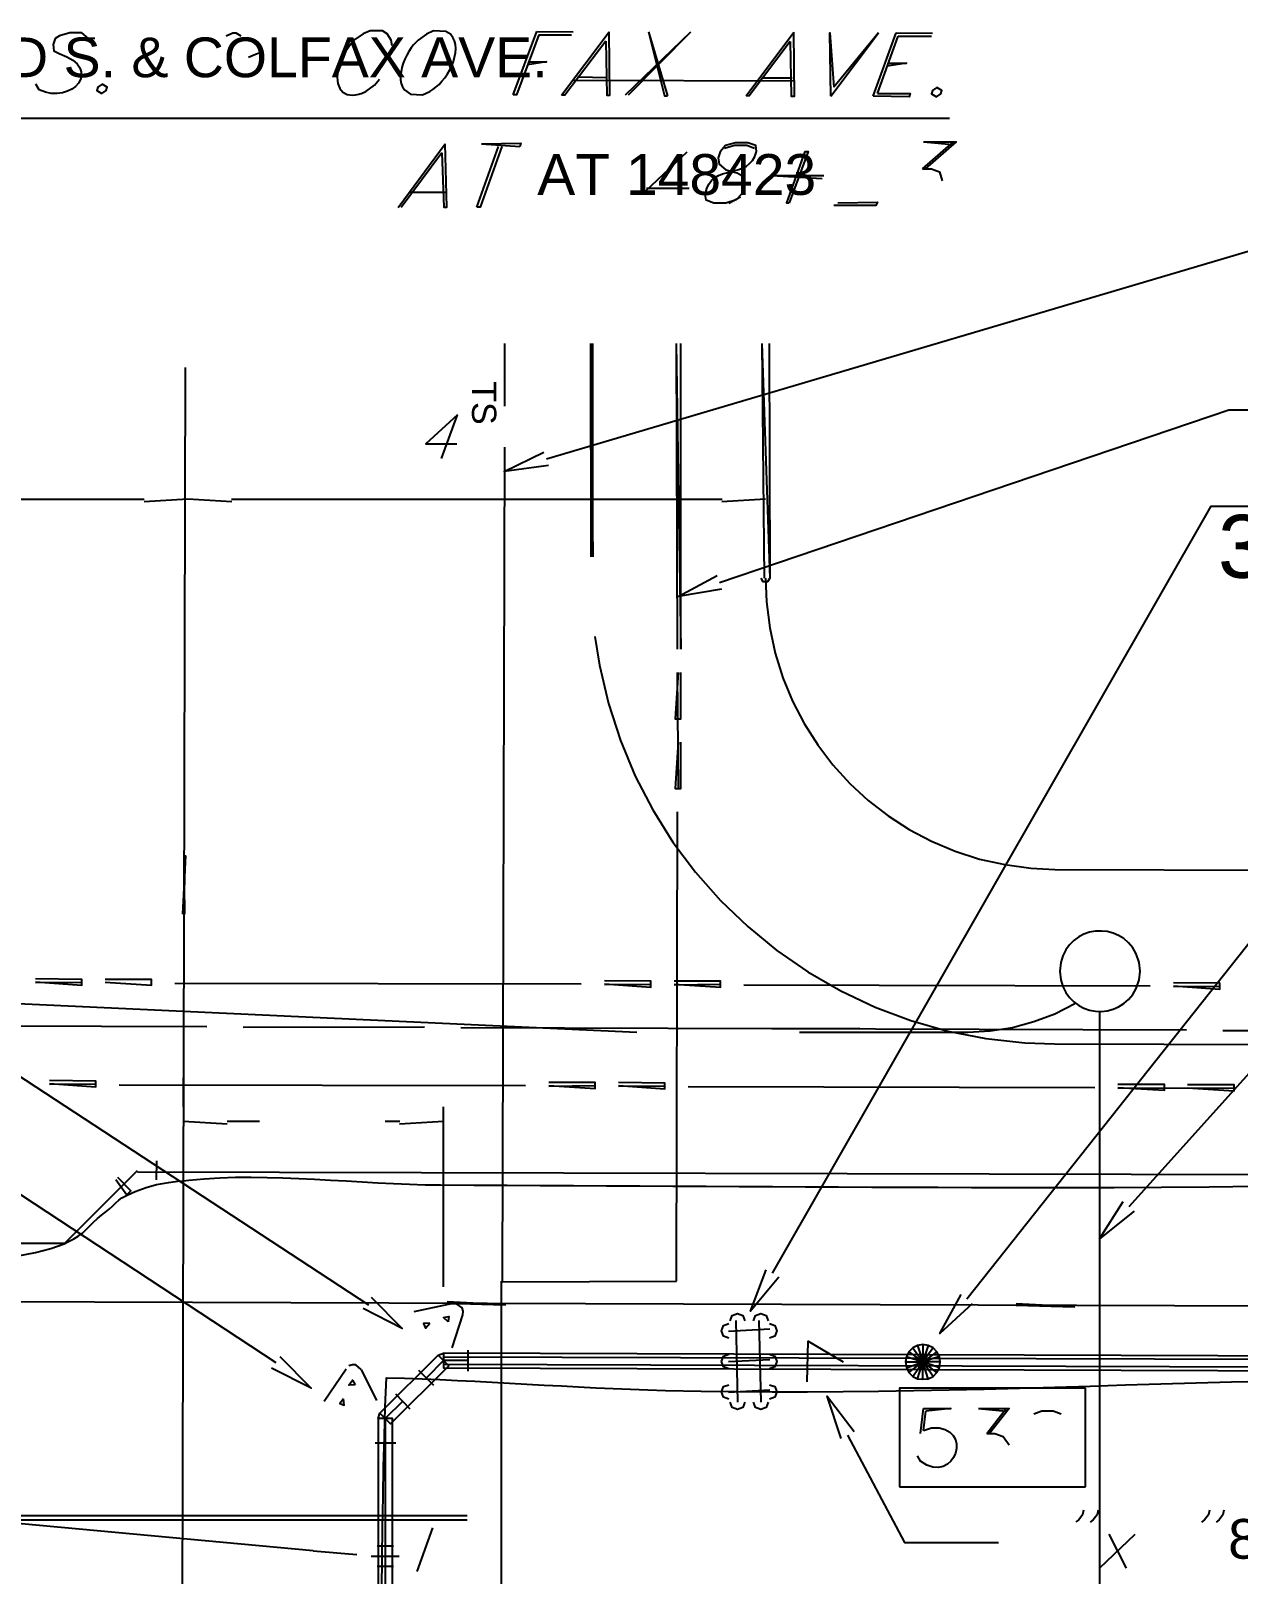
# Model space of a CAD drawing. Header units: feet. Extents: x 13 to 426, y 12 to 285.
# Drawn here: x 122.4 to 164, y 181.1 to 234.2 of the extents above; entities that cross this region are included whole.
import ezdxf
from ezdxf.enums import TextEntityAlignment as Align

# ---------------------------------------------------------------- set-up
doc = ezdxf.new("R2010")
doc.units = ezdxf.units.FT
doc.layers.add('ANOTACION', color=8, linetype='CONTINUOUS')
doc.layers.add('EJE_VIA', color=7, linetype='CONTINUOUS')
doc.styles.add('CAD_TEXT', font='Arial')

msp = doc.modelspace()

# ---------------------------------------------------------------- linework, layer by layer
at = {"layer": 'EJE_VIA'}
for p, q in [((138.983, 231.983), (139.8, 234.167)), ((139.8, 234.167), (141.05, 234.15)), ((139.867, 234.05), (141, 234.05)), ((140.65, 231.967), (142.3, 234.15)), ((145.1, 234.133), (142.85, 231.967)), ((145.1, 234.133), (142.95, 231.967)), ((143.65, 234.15), (144.3, 231.95)), ((147.017, 231.95), (148.65, 234.133)), ((149.933, 231.933), (151.567, 234.117)), ((151.567, 234.117), (150.033, 232.25)), ((151.383, 231.933), (152.183, 234.117)), ((151.533, 232.033), (152.25, 234)), ((152.183, 234.117), (153.433, 234.1)), ((152.25, 234), (153.4, 234)), ((141.05, 232.483), (148.667, 232.467)), ((141.2, 232.6), (142.233, 232.583)), ((147.55, 232.567), (148.6, 232.567)), ((93.117, 231.184), (154.017, 231.184)), ((135.033, 228.1), (136.65, 230.3)), ((137.733, 228.117), (138.483, 230.2)), ((137.9, 230.3), (139.217, 230.2)), ((153.083, 229.433), (154.15, 230.367)), ((153.117, 230.367), (154.117, 230.267)), ((136.533, 229.983), (135.133, 228.1)), ((143.55, 228.667), (144.983, 230.017)), ((147.9, 229.2), (149.683, 229.2)), ((147.9, 229.2), (149.633, 229.1)), ((135.433, 228.633), (136.683, 228.633)), ((143.583, 228.767), (145.05, 228.767)), ((146.417, 228.25), (146.817, 228.467)), ((138.7, 221.267), (138.7, 223.417)), ((141.65, 223.417), (141.733, 216.083)), ((141.65, 223.417), (141.667, 216.083)), ((141.733, 216.083), (141.733, 223.417)), ((144.6, 223.417), (144.767, 212.9)), ((144.6, 223.417), (144.633, 212.9)), ((144.767, 212.9), (144.767, 223.417)), ((147.55, 223.417), (147.833, 215.35)), ((147.55, 223.417), (147.633, 215.349)), ((147.8, 223.417), (147.833, 215.35)), ((127.362, 83.6), (127.7, 222.6)), ((136.517, 219.467), (137.067, 220.967)), ((138.617, 191.15), (138.7, 219.85)), ((107.8, 218.067), (126.283, 218.067)), ((126.273, 217.98), (127.783, 218.073)), ((127.784, 218.073), (129.293, 217.98)), ((129.283, 218.067), (146.183, 218.067)), ((146.173, 217.98), (147.683, 218.073)), ((100.333, 212.383), (134, 190.333)), ((144.641, 212.101), (144.667, 208.098)), ((98.6, 209.483), (130.817, 188.35)), ((144.617, 191.15), (144.65, 207.3)), ((127.65, 205.784), (127.663, 203.783)), ((157.65, 205.317), (274.883, 204.917)), ((105.332, 201.475), (143.25, 199.717)), ((122.533, 201.425), (124.134, 201.433)), ((127.333, 201.408), (141.334, 201.383)), ((142.133, 201.358), (143.734, 201.367)), ((144.532, 201.341), (146.135, 201.367)), ((146.933, 201.342), (160.934, 201.317)), ((161.733, 201.292), (163.334, 201.3)), ((159.183, 159.683), (159.2, 200.433)), ((118.433, 199.942), (128.434, 199.917)), ((129.683, 199.892), (135.934, 199.9)), ((137.183, 199.875), (162.184, 199.8)), ((144.683, 199.842), (150.934, 199.85)), ((163.433, 199.775), (169.684, 199.783)), ((157.633, 199.317), (170.217, 199.283)), ((127.633, 197.15), (127.633, 198.15)), ((123.016, 197.925), (124.617, 197.933)), ((125.416, 197.908), (139.417, 197.883)), ((140.215, 197.858), (141.818, 197.884)), ((142.616, 197.858), (144.217, 197.867)), ((145.016, 197.842), (159.017, 197.817)), ((159.815, 197.791), (163.818, 197.8)), ((136.583, 190.95), (136.583, 197.15)), ((127.634, 196.657), (129.143, 196.564)), ((129.133, 196.65), (130.25, 196.65)), ((134.583, 196.65), (135.083, 196.65)), ((135.073, 196.564), (136.583, 196.657)), ((126.7, 194.633), (126.717, 195.283)), ((123.55, 192.45), (126.05, 194.95)), ((126.05, 194.908), (242.75, 194.65)), ((118.45, 192.467), (123.55, 192.45)), ((138.583, 178.267), (138.592, 191.15)), ((138.616, 191.125), (144.617, 191.15)), ((58.3, 190.654), (175.117, 190.267)), ((135.583, 190.1), (136.917, 190.383)), ((136.716, 190.371), (138.717, 190.383)), ((156.316, 190.304), (158.317, 190.317)), ((136.883, 188.85), (137.25, 189.983)), ((146.653, 189.788), (146.718, 186.978)), ((147.453, 189.788), (147.518, 186.978)), ((146.404, 189.429), (147.826, 189.5)), ((137.433, 188.05), (137.433, 188.767)), ((149.15, 189.083), (150.35, 188.367)), ((132.483, 187.017), (133.233, 188.133)), ((133.75, 188.1), (134.283, 187.033)), ((135.733, 188.083), (136.25, 187.567)), ((136.583, 188.542), (299.95, 188.1)), ((136.583, 188.292), (299.95, 187.767)), ((146.404, 188.379), (147.826, 188.45)), ((134.933, 187.267), (135.433, 186.75)), ((146.404, 187.329), (147.826, 187.4)), ((158.7, 184.067), (158.7, 187.467)), ((153.017, 185.9), (153.117, 186.767)), ((153.117, 186), (153.2, 186.667)), ((155.017, 186.767), (155.967, 186.667)), ((155.3, 185.9), (155.967, 186.767)), ((134.583, 186.417), (134.596, 106.167)), ((134.233, 185.583), (134.95, 185.583)), ((152.3, 184.067), (158.7, 184.067)), ((113.2, 183.083), (137.4, 183.083)), ((113.2, 182.933), (137.4, 182.933)), ((135.683, 181.15), (136.217, 182.65)), ((159.183, 181.267), (160.417, 182.433)), ((159.5, 182.433), (160.1, 181.267)), ((132.094, 181.868), (133.6, 181.732)), ((134.1, 181.683), (135.067, 181.683)), ((134.3, 182.033), (134.867, 182.033)), ((134.3, 181.333), (134.867, 181.333))]:
    msp.add_line(p, q, dxfattribs=at)
for points in [[(124.583, 233.917), (124.367, 233.917), (124.133, 234.117), (123.717, 234.117), (123.367, 234.017), (123.217, 233.917), (123.15, 233.717), (123.167, 233.5), (123.35, 233.4), (123.614, 233.294), (123.818, 233.175), (123.967, 233.047), (124.064, 232.912), (124.113, 232.774), (124.119, 232.638), (124.085, 232.507), (124.016, 232.385), (123.915, 232.274), (123.787, 232.179), (123.635, 232.104), (123.464, 232.053), (123.278, 232.028), (123.08, 232.033), (122.875, 232.073), (122.667, 232.15), (122.55, 232.35)], [(129.617, 234), (129.45, 234.1), (129.333, 234.1), (129.1, 234)], [(134.817, 233.667), (134.783, 233.867), (134.65, 234.083), (134.483, 234.183), (134.067, 234.183), (133.817, 234.083), (133.533, 233.883), (133.35, 233.667), (133.133, 233.35), (132.95, 232.833), (132.933, 232.706), (132.928, 232.587), (132.933, 232.476), (132.951, 232.374), (133.017, 232.201), (133.124, 232.071), (133.27, 231.992), (133.452, 231.967), (133.556, 231.976), (133.668, 232.001), (133.789, 232.042), (133.917, 232.1), (134.217, 232.317), (134.383, 232.517)], [(136.25, 234.183), (136, 234.067), (135.717, 233.867), (135.553, 233.704), (135.472, 233.597), (135.395, 233.477), (135.322, 233.347), (135.257, 233.209), (135.201, 233.066), (135.156, 232.92), (135.125, 232.775), (135.109, 232.633), (135.11, 232.497), (135.131, 232.369), (135.174, 232.253), (135.24, 232.151), (135.45, 232), (135.867, 231.983), (136.117, 232.1), (136.223, 232.161), (136.33, 232.241), (136.435, 232.337), (136.537, 232.448), (136.633, 232.57), (136.723, 232.701), (136.803, 232.84), (136.873, 232.985), (136.93, 233.132), (136.973, 233.281), (137.001, 233.428), (137.01, 233.571), (137, 233.709), (136.968, 233.839), (136.913, 233.959), (136.833, 234.067), (136.667, 234.167), (136.25, 234.183)], [(139.867, 234.05), (139.1, 231.983), (138.983, 231.983)], [(142.183, 233.833), (140.767, 231.967), (140.65, 231.967)], [(142.183, 233.833), (142.217, 231.967), (142.317, 231.967), (142.3, 234.15)], [(143.65, 234.15), (144.2, 231.95), (144.3, 231.95)], [(148.533, 233.817), (147.117, 231.95), (147.017, 231.95)], [(148.533, 233.817), (148.567, 231.933), (148.683, 231.933), (148.65, 234.133)], [(149.933, 231.933), (149.9, 234.117), (150.033, 232.25)], [(130.367, 233.467), (130.117, 233.367), (129.867, 233.267)], [(139.517, 233.117), (140.133, 233.117), (139.483, 233.017)], [(151.917, 233.067), (152.533, 233.067), (151.867, 232.967)], [(124.833, 232.35), (124.683, 232.25), (124.65, 232.133), (124.817, 232.033), (124.967, 232.133), (125, 232.25), (124.833, 232.35)], [(153.583, 232.233), (153.433, 232.133), (153.4, 232.017), (153.567, 231.917), (153.717, 232.017), (153.75, 232.133), (153.583, 232.233)], [(151.533, 232.033), (152.667, 232.033), (152.633, 231.917), (151.383, 231.933)], [(136.533, 229.983), (136.6, 228.117), (136.7, 228.117), (136.65, 230.3)], [(138.6, 230.2), (137.85, 228.117), (137.733, 228.117)], [(137.9, 230.3), (139.25, 230.317), (139.217, 230.2)], [(146.65, 230.333), (146.3, 230.233), (146.117, 230.017), (146.05, 229.817), (146.083, 229.6), (146.317, 229.4), (146.7, 229.3), (146.867, 229.2), (146.933, 229.083), (146.967, 228.883), (146.85, 228.567), (146.667, 228.367), (146.317, 228.25), (145.9, 228.25), (145.633, 228.35), (145.6, 228.567), (145.654, 228.758), (145.73, 228.912), (145.825, 229.033), (145.936, 229.128), (146.06, 229.201), (146.194, 229.257), (146.334, 229.301), (146.478, 229.339), (146.621, 229.376), (146.762, 229.417), (146.896, 229.467), (147.022, 229.531), (147.134, 229.614), (147.232, 229.723), (147.31, 229.86), (147.367, 230.033), (147.35, 230.233), (147.067, 230.333), (146.65, 230.333)], [(147.3, 230.133), (147.033, 230.233), (146.617, 230.233), (146.267, 230.133)], [(149.033, 230.033), (148.4, 228.267), (148.5, 228.267)], [(149.033, 230.033), (149.15, 230.033), (148.5, 228.267)], [(153.117, 230.367), (154.25, 230.367), (153.183, 229.433)], [(153.083, 229.433), (153.4, 229.433), (153.667, 229.333), (153.767, 229.017)], [(150.167, 228.267), (151.533, 228.283), (151.483, 228.167), (150.033, 228.167)], [(140.133, 219.45), (165.317, 226.9), (209.883, 226.9)], [(146.1, 215.2), (163.633, 221.133), (194.333, 221.133)], [(137.067, 220.967), (135.983, 219.967), (137.05, 219.967)], [(140.2, 219.217), (138.683, 219.017), (140.05, 219.683)], [(147.917, 191.417), (163.033, 217.817), (182.183, 217.817)], [(146.167, 214.967), (144.667, 214.717), (146.017, 215.433)], [(147.833, 215.35), (147.75, 215.217), (147.6, 215.217), (147.533, 215.35)], [(147.683, 215.35), (147.717, 214.533), (147.826, 213.634), (148.014, 212.761), (148.277, 211.918), (148.611, 211.108), (149.012, 210.336), (149.478, 209.604), (150.003, 208.918), (150.585, 208.28), (151.219, 207.694), (151.902, 207.163), (152.63, 206.693), (153.399, 206.286), (154.207, 205.946), (155.048, 205.677), (155.919, 205.483), (156.817, 205.367), (157.65, 205.317)], [(141.8, 213.333), (141.967, 212.35), (142.271, 211.029), (142.681, 209.756), (143.191, 208.534), (143.797, 207.368), (144.493, 206.262), (145.273, 205.221), (146.134, 204.249), (147.069, 203.351), (148.074, 202.53), (149.143, 201.793), (150.271, 201.142), (151.453, 200.583), (152.684, 200.12), (153.958, 199.757), (155.271, 199.499), (156.617, 199.35), (157.633, 199.317)], [(144.667, 212.1), (144.567, 210.5), (144.767, 210.5), (144.767, 212.1)], [(154.617, 190.533), (171.817, 212.217), (190.967, 212.217)], [(144.667, 209.7), (144.567, 208.1), (144.767, 208.1), (144.767, 209.7)], [(160.2, 193.717), (171.917, 206.717), (193.3, 206.717)], [(127.65, 203.783), (127.7, 205.783), (127.6, 203.783)], [(160.583, 201.817), (160.55, 202.117), (160.45, 202.417), (160.329, 202.621), (160.184, 202.794), (160.02, 202.936), (159.841, 203.047), (159.649, 203.127), (159.45, 203.178), (159.247, 203.199), (159.043, 203.191), (158.842, 203.154), (158.649, 203.089), (158.466, 202.995), (158.299, 202.873), (158.149, 202.724), (158.022, 202.548), (157.921, 202.346), (157.85, 202.117), (157.817, 201.817), (157.85, 201.517), (157.921, 201.288), (158.022, 201.085), (158.149, 200.909), (158.299, 200.76), (158.466, 200.639), (158.649, 200.545), (158.842, 200.479), (159.043, 200.442), (159.247, 200.434), (159.45, 200.455), (159.649, 200.506), (159.841, 200.587), (160.02, 200.698), (160.184, 200.84), (160.329, 201.012), (160.45, 201.217), (160.55, 201.517), (160.583, 201.817)], [(122.533, 201.45), (124.133, 201.333), (124.133, 201.533), (122.533, 201.55)], [(124.933, 201.433), (126.533, 201.333), (126.533, 201.533), (124.933, 201.533)], [(142.133, 201.383), (143.733, 201.267), (143.733, 201.467), (142.133, 201.483)], [(144.533, 201.367), (146.133, 201.267), (146.133, 201.467), (144.533, 201.467)], [(161.733, 201.317), (163.333, 201.2), (163.333, 201.4), (161.733, 201.417)], [(148.85, 199.717), (154.65, 199.717), (155.417, 199.767), (156.183, 199.883), (156.917, 200.083), (157.65, 200.35), (158.333, 200.7)], [(123.017, 197.95), (124.617, 197.833), (124.617, 198.033), (123.017, 198.05)], [(140.217, 197.883), (141.817, 197.783), (141.817, 197.983), (140.217, 197.983)], [(142.617, 197.883), (144.217, 197.767), (144.217, 197.967), (142.617, 197.983)], [(159.817, 197.817), (161.417, 197.717), (161.417, 197.917), (159.817, 197.917)], [(162.217, 197.8), (163.817, 197.7), (163.817, 197.9), (162.217, 197.9)], [(121.938, 192.013), (122.535, 192.128), (123.067, 192.268), (123.522, 192.436), (123.628, 192.485), (123.745, 192.545), (123.859, 192.604), (124.011, 192.694), (124.151, 192.8), (124.283, 192.92), (124.41, 193.046), (124.537, 193.176), (124.668, 193.303), (124.806, 193.423), (124.954, 193.531), (125.075, 193.622), (125.188, 193.729), (125.298, 193.838), (125.404, 193.938), (125.508, 194.015), (125.696, 194.106), (125.838, 194.17), (125.972, 194.229), (126.1, 194.281), (126.224, 194.327), (126.344, 194.368), (126.464, 194.405), (126.585, 194.438), (126.709, 194.468), (126.838, 194.495), (126.974, 194.519), (127.118, 194.542), (127.272, 194.563), (127.439, 194.584), (127.62, 194.605), (127.816, 194.626), (128.351, 194.673), (128.888, 194.704), (129.427, 194.721), (129.968, 194.726), (130.511, 194.72), (131.056, 194.706), (131.601, 194.684), (132.147, 194.657), (132.693, 194.626), (133.239, 194.594), (133.784, 194.561), (134.329, 194.53), (134.872, 194.503), (135.414, 194.48), (135.953, 194.464), (136.491, 194.457), (137.635, 194.452), (138.778, 194.447), (139.921, 194.442), (141.063, 194.436), (142.206, 194.431), (143.348, 194.426), (144.49, 194.42), (145.631, 194.414), (146.773, 194.409), (147.915, 194.403), (149.057, 194.398), (150.199, 194.392), (151.341, 194.387), (152.483, 194.382), (153.626, 194.376), (154.769, 194.371), (156.408, 194.367), (158.046, 194.368), (159.683, 194.373), (161.32, 194.383), (162.957, 194.396), (164.594, 194.412)], [(125.3, 194.65), (125.683, 194.117), (125.817, 194.25), (125.367, 194.717)], [(125.3, 194.65), (125.683, 194.117), (125.817, 194.25), (125.367, 194.717)], [(160.383, 193.55), (159.183, 192.6), (160, 193.883)], [(148.133, 191.283), (147.167, 190.117), (147.7, 191.533)], [(134.1, 190.6), (135.167, 189.517), (133.817, 190.2)], [(136.717, 190.383), (138.717, 190.333), (136.717, 190.433)], [(137.25, 189.983), (137.267, 190.117), (137.233, 190.233), (137.033, 190.367), (136.917, 190.383)], [(154.8, 190.367), (153.683, 189.35), (154.417, 190.683)], [(156.317, 190.317), (158.317, 190.267), (156.317, 190.367)], [(136.117, 189.7), (135.9, 189.683), (135.967, 189.533), (136.117, 189.7)], [(136.75, 189.75), (136.583, 189.9), (136.767, 189.933), (136.75, 189.75)], [(146.417, 189.183), (146.233, 189.25), (146.167, 189.433), (146.233, 189.617), (146.417, 189.683)], [(146.467, 189.783), (146.533, 189.967), (146.717, 190.033), (146.9, 189.967), (146.967, 189.783)], [(147.267, 189.783), (147.333, 189.967), (147.517, 190.033), (147.7, 189.967), (147.767, 189.783)], [(147.817, 189.683), (148, 189.617), (148.067, 189.433), (148, 189.25), (147.817, 189.183)], [(134.583, 186.417), (134.767, 186.233), (136.767, 188.233), (136.4, 188.6), (134.4, 186.6)], [(136.4, 188.6), (136.583, 188.667), (136.583, 188.417)], [(136.583, 188.417), (136.583, 188.167), (299.95, 187.6), (299.95, 188.1), (136.583, 188.667), (136.583, 188.417)], [(146.417, 188.133), (146.233, 188.2), (146.167, 188.383), (146.233, 188.567), (146.417, 188.633)], [(147.817, 188.633), (148, 188.567), (148.067, 188.383), (148, 188.2), (147.817, 188.133)], [(149.117, 187.683), (149.15, 189.083), (150.35, 188.367)], [(152.617, 188.717), (152.533, 188.55), (153.1, 188.367)], [(152.75, 188.85), (152.617, 188.717), (153.1, 188.367)], [(152.917, 188.933), (152.75, 188.85), (153.1, 188.367)], [(153.1, 188.967), (152.917, 188.933), (153.1, 188.367)], [(153.283, 188.933), (153.1, 188.967), (153.1, 188.367)], [(153.45, 188.85), (153.283, 188.933), (153.1, 188.367)], [(153.583, 188.717), (153.45, 188.85), (153.1, 188.367)], [(153.667, 188.55), (153.583, 188.717), (153.1, 188.367)], [(130.95, 188.55), (132.033, 187.467), (130.667, 188.15)], [(133.75, 188.1), (133.567, 188.267), (133.45, 188.267), (133.333, 188.233)], [(137.433, 188.417), (136.583, 188.417), (136, 187.817)], [(152.533, 188.55), (152.5, 188.367), (153.1, 188.367)], [(152.5, 188.367), (152.533, 188.167), (153.1, 188.367)], [(152.533, 188.167), (152.617, 188), (153.1, 188.367)], [(152.617, 188), (152.75, 187.867), (153.1, 188.367)], [(152.75, 187.867), (152.917, 187.783), (153.1, 188.367)], [(152.917, 187.783), (153.1, 187.767), (153.1, 188.367)], [(153.7, 188.367), (153.667, 188.55), (153.1, 188.367)], [(153.1, 187.767), (153.283, 187.783), (153.1, 188.367)], [(153.283, 187.783), (153.45, 187.867), (153.1, 188.367)], [(153.45, 187.867), (153.583, 188), (153.1, 188.367)], [(153.583, 188), (153.667, 188.167), (153.1, 188.367)], [(153.667, 188.167), (153.7, 188.367), (153.1, 188.367)], [(133.55, 187.583), (133.333, 187.567), (133.45, 187.733), (133.55, 187.583)], [(134.463, 180.552), (134.477, 181.617), (134.492, 182.677), (134.508, 183.729), (134.527, 184.772), (134.551, 185.803), (134.582, 186.82), (134.622, 187.822), (135.24, 187.804), (135.853, 187.782), (136.462, 187.757), (137.068, 187.73), (137.67, 187.7), (138.269, 187.669), (138.866, 187.637), (139.461, 187.604), (140.056, 187.571), (140.65, 187.539), (141.243, 187.508), (141.838, 187.478), (142.433, 187.451), (143.03, 187.426), (143.63, 187.405), (144.232, 187.387), (145.46, 187.36), (146.685, 187.343), (147.909, 187.336), (149.13, 187.336), (150.349, 187.344), (151.568, 187.359), (152.785, 187.379), (154.001, 187.404), (155.216, 187.434), (156.431, 187.466), (157.646, 187.501), (158.862, 187.537), (160.078, 187.573), (161.294, 187.61), (162.512, 187.645), (163.731, 187.679), (165.412, 187.719)], [(146.417, 187.083), (146.233, 187.15), (146.167, 187.333), (146.233, 187.517), (146.417, 187.583)], [(147.817, 187.583), (148, 187.517), (148.067, 187.333), (148, 187.15), (147.817, 187.083)], [(133.15, 187.1), (133.017, 186.933), (133.167, 186.883), (133.15, 187.1)], [(135.183, 187.017), (134.583, 186.417), (134.583, 185.583)], [(150.283, 185.733), (149.8, 187.183), (150.733, 185.967)], [(158.7, 187.467), (152.3, 187.467), (152.3, 184.067)], [(134.333, 186.417), (134.4, 186.6), (134.583, 186.417)], [(146.967, 186.983), (146.9, 186.8), (146.717, 186.733), (146.533, 186.8), (146.467, 186.983)], [(147.767, 186.983), (147.7, 186.8), (147.517, 186.733), (147.333, 186.8), (147.267, 186.983)], [(153.117, 186.767), (154.067, 186.767), (153.2, 186.667)], [(155.017, 186.767), (156.067, 186.767), (155.4, 185.9)], [(157.867, 186.567), (157.583, 186.667), (157.2, 186.667), (156.917, 186.567)], [(134.533, 106.167), (134.783, 106.167), (134.833, 186.417), (134.333, 186.417), (134.283, 106.167), (134.533, 106.167)], [(153.117, 186), (153.4, 186.1), (153.657, 186.093), (153.865, 186.041), (154.027, 185.953), (154.145, 185.836), (154.221, 185.697), (154.258, 185.544), (154.259, 185.386), (154.225, 185.229), (154.159, 185.081), (154.065, 184.95), (153.943, 184.844), (153.797, 184.77), (153.628, 184.736), (153.441, 184.749), (153.236, 184.818), (153.017, 184.95), (152.917, 185.133)], [(150.5, 185.85), (152.467, 182.15), (155.7, 182.15)], [(155.3, 185.9), (155.583, 185.9), (155.867, 185.8), (156.067, 185.517)], [(132.1, 181.867), (114.6, 183.483), (90.383, 183.483)], [(158.633, 183.267), (158.6, 183.1), (158.467, 182.933), (158.367, 182.867)], [(159.133, 183.267), (159.1, 183.1), (158.967, 182.933), (158.867, 182.85)], [(162.967, 183.267), (162.933, 183.1), (162.8, 182.933), (162.7, 182.85)], [(163.467, 183.267), (163.433, 183.1), (163.3, 182.933), (163.2, 182.85)]]:
    msp.add_lwpolyline(points, dxfattribs=at)

# ---------------------------------------------------------------- texts
at = {"layer": 'ANOTACION', "style": 'CAD_TEXT'}
for s, height, p in [('CHANDLER BLVD S. & COLFAX AVE.', 1.36789, (123.557, 233.272)), ('AT 148423', 1.4059, (144.622, 229.239)), ('39° E OF CA', 2.16583, (172.02, 216.44)), ('8 6" REDUCER-44\'E OF C/A.', 1.36789, (176.186, 182.276))]:
    msp.add_text(s, height=height, dxfattribs=at).set_placement(p, align=Align.MIDDLE_CENTER)
msp.add_text('TS', height=0.8359, rotation=270, dxfattribs=at).set_placement((137.989, 221.373), align=Align.MIDDLE_CENTER)

doc.saveas('drawing.dxf')
